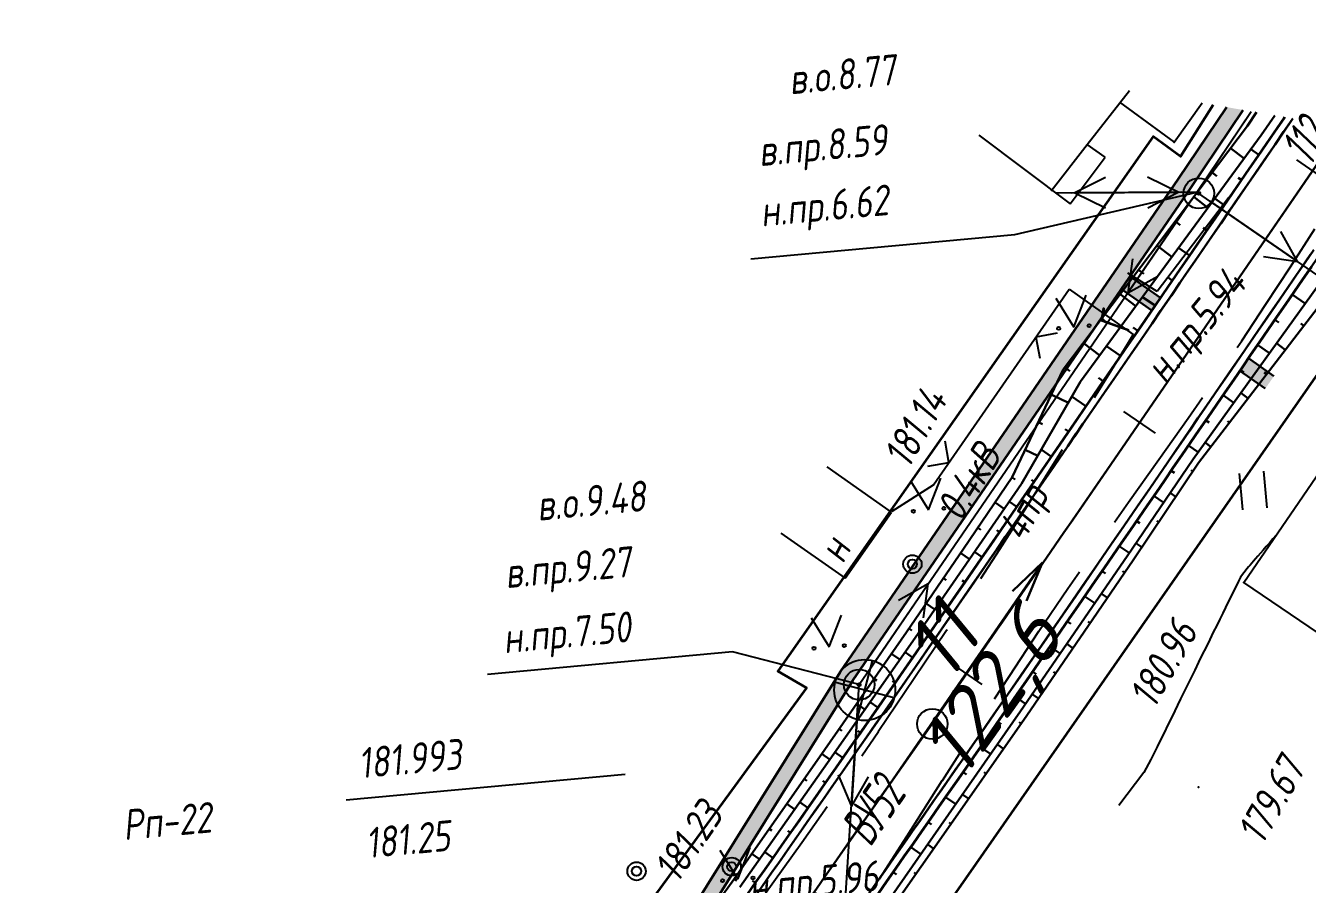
# Paper-space layout 'Лист3' of a CAD drawing. Header units: millimetres. Extents: x -693 to 409, y -3 to 286.
# Drawn here: x 282.4 to 366.4, y 159.7 to 216 of the extents above; entities that cross this region are included whole.
import ezdxf

# ---------------------------------------------------------------- set-up
doc = ezdxf.new("R2010")
doc.units = ezdxf.units.MM
doc.linetypes.add('CONTI', pattern=[0])
for name, color, linetype, lineweight in [('10', 1, 'Continuous', 35), ('КОПИЯ_ОСЬ_13_ОТКОСЫ', 7, 'Continuous', 30), ('КОПИЯ_ОСЬ_ГРАНИЦЫ_ПОЛОС', 7, 'Continuous', 30), ('ОСЬ_ВЕРХ_ПОКРЫТИЯ_ГРАНИЦЫ_ПОЛОС', 7, 'Continuous', 30), ('ОСЬ_ВЕРХ_ПОКРЫТИЯ_ОСЬ', 1, 'Continuous', 30), ('Ось_примыкания', 1, 'Continuous', 35), ('Тротуар', 40, 'Continuous', 35), ('Уклоны ПЧ', 5, 'Continuous', 30)]:
    doc.layers.add(name, color=color, linetype=linetype, lineweight=lineweight)
for name, color, linetype in [('GOR_BDEFAULT', 212, 'CONTI'), ('NAD_MDEFAULT', 7, 'CONTI'), ('PI_OTDEFAULT', 172, 'CONTI'), ('PI_TTDEFAULT', 5, 'CONTI'), ('SIT_LDEFAULT', 7, 'CONTI'), ('USLZNDEFAULT', 7, 'CONTI'), ('ZAPSKDEFAULT', 7, 'CONTI'), ('КОПИЯ_ОСЬ_ТАНГЕНСЫ', 1, 'Continuous'), ('ОСЬ_ВЕРХ_ПОКРЫТИЯ_ПИКЕТЫ', 1, 'Continuous')]:
    doc.layers.add(name, color=color, linetype=linetype)
doc.styles.add('eskd', font='isocpeur.ttf', dxfattribs={"width": 1.2, "height": 2})
doc.styles.get("Standard").update_dxf_attribs({"font": 'isocpeui.ttf'})
doc.styles.add('ГОСТ', font='isocpeur.ttf', dxfattribs={"height": 4})

# ---------------------------------------------------------------- blocks, each defined once
blk = doc.blocks.new('BL_2011')
at = {"color": 0}
for p, q in [((0, 0), (0, 2.4)), ((1.6, 0), (1.6, 2.4))]:
    blk.add_line(p, q, dxfattribs=at)
blk = doc.blocks.new('BL_2014')
at = {"color": 0}
for p, q in [((-1, 2), (0, 0)), ((0, 0), (1, 2))]:
    blk.add_line(p, q, dxfattribs=at)
for centre in [(-1, 0), (1, 0)]:
    blk.add_circle(centre, 0.1, dxfattribs=at)
blk = doc.blocks.new('BL_26')
at = {"color": 0}
for radius in [1, 0.1]:
    blk.add_circle((0, 0), radius, dxfattribs=at)
blk = doc.blocks.new('BL_7')
at = {"color": 0}
for p, q in [((-1.4, 1.4), (1.4, -1.4)), ((-1.4, -1.4), (1.4, 1.4))]:
    blk.add_line(p, q, dxfattribs=at)
blk.add_circle((0, 0), 2, dxfattribs=at)
blk = doc.blocks.new('Стрелка')
at = {"layer": 'Уклоны ПЧ', "ltscale": 2}
for points in [[(-0.023, -0.048), (-0.023, 17.972)], [(-0.023, -0.048), (-0.578, 2.622)], [(-0.023, -0.048), (0.532, 2.622)]]:
    blk.add_lwpolyline(points, dxfattribs=at)

psp = doc.layouts.new('Лист3')

# ---------------------------------------------------------------- hatches: boundary and pattern name
at = {"layer": 'Тротуар', "lineweight": 30, "ltscale": 7}
for points in [[(362.212, 210.483), (361.132, 210.669), (357.971, 205.964), (335.791, 173.644), (325.345, 156.91), (314.938, 142.055), (315.693, 141.389), (326.184, 156.366), (336.627, 173.096), (354.232, 198.748), (354.798, 199.572), (358.798, 205.402)], [(354.232, 198.748), (356.216, 197.357), (356.79, 198.175), (354.798, 199.572)], [(361.986, 193.394), (363.649, 192.227), (364.223, 193.045), (362.553, 194.218)]]:
    psp.add_hatch(color=256, dxfattribs=at).paths.add_polyline_path(points)

# ---------------------------------------------------------------- linework, layer by layer
at = {"layer": '10'}
for points in [[(-201.845, 226.09), (-119.354, 211.267), (-58.928, 198.351), (-31.804, 194.53), (-35.738, 185.577), (-30.26, 184.27), (18.471, 176.693), (64.3, 176.26), (69.149, 185.868), (125.989, 184.912), (149.137, 180.801), (153.326, 179.613), (212.384, 159.099), (249.884, 143.094), (249.884, 143.094), (249.884, 143.094), (249.884, 143.094), (292.362, 122.163), (291.967, 119.339), (310.11, 111.491), (377.34, 207.882)], [(360.244, 210.822), (358.1, 207.427), (356.299, 208.751), (331.706, 173.712), (333.589, 172.627), (304.151, 132.344), (257.263, 157.562), (256.294, 158.064), (220.993, 174.412), (210.024, 179.484), (180.567, 192.342), (177.583, 192.692), (134.863, 197.815), (126.861, 198.542), (83.637, 200.677)]]:
    psp.add_lwpolyline(points, dxfattribs=at)
at = {"layer": 'GOR_BDEFAULT', "color": 212, "elevation": 180, "flags": 128}
psp.add_lwpolyline([(364.365, 182.614), (364.157, 182.374), (363.919, 182.11), (363.706, 181.873), (363.514, 181.642), (363.337, 181.439), (363.173, 181.254), (363.021, 181.077), (362.884, 180.929), (362.768, 180.786), (362.654, 180.654), (362.555, 180.549), (362.475, 180.441), (362.022, 179.869), (361.959, 179.738), (361.907, 179.615), (361.05, 177.875), (360.877, 177.519), (360.678, 177.127), (360.473, 176.706), (360.244, 176.258), (360.01, 175.781), (359.774, 175.294), (359.526, 174.799), (359.277, 174.294), (359.028, 173.789), (358.792, 173.302), (358.546, 172.816), (358.324, 172.347), (358.106, 171.908), (357.903, 171.496), (357.716, 171.112), (356.569, 168.752), (356.142, 167.923), (355.692, 167.077), (354.06, 164.902)], dxfattribs=at)
at = {"layer": 'NAD_MDEFAULT', "color": 0}
psp.add_line((303.413, 165.278, 181.5), (321.711, 166.957, 181.5), dxfattribs=at)
at = {"layer": 'PI_TTDEFAULT', "color": 5}
for p in [(357.68, 208.377, 180.838), (341.905, 185.915, 181.142), (362.257, 179.524, 179.972), (359.27, 166.107, 179.671)]:
    psp.add_point(p, dxfattribs=at)
at = {"layer": 'SIT_LDEFAULT', "color": 7}
for p, q in [((351.981, 208.221), (354.758, 211.765)), ((354.093, 211.003), (357.68, 208.377)), ((357.68, 208.377), (359.524, 210.946)), ((359.177, 205.106), (362.735, 210.393)), ((359.735, 205.934), (362.737, 210.393)), ((344.883, 208.842), (350.858, 204.345)), ((349.624, 205.196), (351.981, 208.221)), ((353.168, 207.398), (351.981, 208.221)), ((350.858, 204.345), (353.168, 207.398)), ((353.173, 206.068), (351.182, 205.05)), ((357.937, 205.096), (355.935, 206.08)), ((337.038, 172.831), (359.177, 205.106)), ((347.244, 202.328), (359.177, 205.106)), ((359.177, 205.106), (349.942, 205.04)), ((350.939, 205.051), (357.937, 205.096)), ((358.181, 205.095), (351.182, 205.05)), ((351.182, 205.05), (353.184, 204.067)), ((355.946, 204.079), (357.937, 205.096)), ((382.538, 188.954), (359.177, 205.106)), ((358.609, 204.281), (354.653, 198.507)), ((361.258, 204.759), (356.566, 198.595)), ((360.003, 204.538), (365.761, 200.555)), ((365.761, 200.555), (364.678, 202.517)), ((365.307, 200.217), (366.892, 202.704)), ((329.926, 200.728), (347.244, 202.328)), ((363.543, 200.875), (365.761, 200.555)), ((354.954, 200.729), (354.653, 198.507)), ((363.698, 197.764), (365.307, 200.217)), ((356.566, 198.595), (354.65, 199.786)), ((354.653, 198.507), (356.605, 199.592)), ((341.905, 185.915), (350.809, 198.752)), ((350.809, 198.752), (354.985, 195.772)), ((362.108, 195.359), (363.698, 197.764)), ((350.017, 195.855), (348.625, 195.607)), ((354.985, 195.772), (354.6, 195.128)), ((348.625, 195.607), (348.872, 194.215)), ((354.6, 195.128), (353.544, 193.412)), ((361.821, 194.931), (362.108, 195.359)), ((353.544, 193.412), (352.445, 191.622)), ((358.6, 190.3), (359.542, 191.65)), ((362.257, 179.524), (370.625, 191.784)), ((356.68, 187.576), (358.6, 190.3)), ((342.919, 187.385), (342.671, 188.777)), ((350.346, 188.208), (350.165, 187.925)), ((341.527, 187.137), (342.919, 187.385)), ((350.165, 187.925), (348.189, 184.754)), ((354.688, 184.783), (356.68, 187.576)), ((339.154, 184.136), (334.944, 187.092)), ((339.194, 184.19), (341.905, 185.915)), ((336.117, 179.808), (339.154, 184.136)), ((348.189, 184.754), (346.242, 181.689)), ((353.774, 183.479), (354.688, 184.783)), ((331.907, 182.764), (336.117, 179.808)), ((346.242, 181.689), (344.989, 179.774)), ((350.712, 179.125), (351.467, 180.213)), ((337.606, 173.657), (341.561, 179.43)), ((341.561, 179.43), (339.609, 178.345)), ((341.261, 177.209), (341.561, 179.43)), ((348.812, 176.337), (350.712, 179.125)), ((368.559, 175.224), (362.257, 179.524)), ((342.792, 176.438), (342.752, 176.384)), ((342.752, 176.384), (340.647, 173.225)), ((346.862, 173.374), (348.812, 176.337)), ((328.733, 174.989), (312.67, 173.5)), ((337.038, 172.831), (328.733, 174.989)), ((340.637, 173.227), (338.291, 169.734)), ((345.909, 171.904), (346.862, 173.374)), ((335.618, 150.763), (337.038, 172.831)), ((336.978, 171.837), (336.527, 164.842)), ((338.301, 169.732), (337.204, 168.135)), ((342.492, 166.546), (343.756, 168.53)), ((335.654, 166.91), (336.527, 164.842)), ((336.527, 164.842), (337.651, 166.78)), ((340.173, 162.916), (342.482, 166.548)), ((334.932, 164.832), (333.287, 162.467)), ((333.287, 162.467), (330.824, 159.055)), ((338.37, 160.101), (340.173, 162.916))]:
    psp.add_line(p, q, dxfattribs=at)
for centre, radius in [((340.526, 180.724), 0.6), ((340.526, 180.724), 0.3), ((328.686, 160.904), 0.6), ((322.445, 160.607), 0.6), ((322.445, 160.607), 0.3), ((328.686, 160.904), 0.3)]:
    psp.add_circle(centre, radius, dxfattribs=at)
at = {"layer": 'КОПИЯ_ОСЬ_13_ОТКОСЫ'}
for points in [[(316.945, 143.609), (328.704, 159.911), (334.438, 168.085), (340.147, 176.276), (343.882, 181.732), (347.074, 186.416), (350.4, 193.473), (362.482, 209.437), (363.077, 210.335)], [(318.19, 142.733), (331.396, 161.507), (339.006, 172.398), (346.568, 183.323), (364.92, 210.018)], [(329.207, 159.557), (334.966, 167.716), (340.701, 175.891), (344.464, 181.33), (347.681, 185.999), (351.548, 192.684), (363.373, 208.825), (364.27, 210.13)], [(329.207, 159.557), (334.966, 167.716), (340.701, 175.891), (344.464, 181.33), (347.68, 185.999), (351.548, 192.684), (363.373, 208.825), (364.27, 210.13)], [(337.125, 157.485), (344.753, 168.402), (352.332, 179.352), (372.516, 208.712)], [(361.378, 207.978), (362.262, 207.309)], [(363.226, 207.554), (362.704, 207.912)], [(360.171, 206.383), (360.482, 206.147)], [(362.093, 205.906), (361.886, 206.048)], [(358.964, 204.788), (359.898, 204.081)], [(360.959, 204.258), (360.339, 204.684)], [(336.155, 154.67), (341.896, 162.875), (347.613, 171.098), (351.375, 176.56), (354.591, 181.248), (358.931, 187.609), (370.625, 203.84)], [(336.155, 154.67), (341.896, 162.875), (347.613, 171.098), (351.375, 176.56), (354.591, 181.248), (358.931, 187.608), (370.625, 203.84)], [(336.524, 154.41), (342.287, 162.602), (348.025, 170.812), (351.778, 176.282), (354.984, 180.978), (359.287, 187.364), (371.484, 203.249)], [(357.757, 203.194), (358.085, 202.945)], [(359.826, 202.609), (359.587, 202.774)], [(356.55, 201.599), (357.534, 200.854)], [(358.693, 200.961), (357.974, 201.456)], [(355.343, 200.004), (355.687, 199.743)], [(357.56, 199.313), (357.288, 199.5)], [(354.136, 198.409), (355.17, 197.627)], [(365.418, 198.386), (366.272, 197.799)], [(356.427, 197.665), (355.609, 198.227)], [(352.929, 196.814), (353.29, 196.541)], [(364.285, 196.738), (364.545, 196.559)], [(355.294, 196.017), (354.989, 196.227)], [(366.184, 196.346), (365.994, 196.491)], [(351.722, 195.22), (352.805, 194.4)], [(354.161, 194.369), (353.244, 194.999)], [(363.152, 195.09), (363.934, 194.552)], [(364.966, 194.759), (364.397, 195.196)], [(350.515, 193.625), (350.845, 193.375)], [(362.018, 193.442), (362.255, 193.279)], [(363.748, 193.173), (363.59, 193.294)], [(353.028, 192.721), (352.723, 192.93)], [(349.629, 191.836), (350.752, 191.307)], [(351.895, 191.073), (350.98, 191.702)], [(360.885, 191.794), (361.595, 191.306)], [(362.53, 191.587), (362.058, 191.949)], [(348.776, 190.027), (349.049, 189.899)], [(359.752, 190.146), (359.965, 190)], [(361.312, 190), (361.187, 190.096)], [(350.762, 189.425), (350.543, 189.576)], [(347.923, 188.218), (348.741, 187.832)], [(349.629, 187.777), (348.971, 188.229)], [(358.619, 188.498), (359.256, 188.06)], [(360.093, 188.414), (359.719, 188.702)], [(357.486, 186.849), (357.699, 186.704)], [(358.909, 186.803), (358.786, 186.887)], [(347.07, 186.409), (347.27, 186.273)], [(348.496, 186.128), (348.331, 186.242)], [(347.363, 184.48), (346.869, 184.82)], [(356.353, 185.201), (356.99, 184.764)], [(357.792, 185.145), (357.421, 185.395)], [(345.943, 184.757), (346.543, 184.348)], [(355.22, 183.553), (355.436, 183.405)], [(356.674, 183.486), (356.544, 183.574)], [(344.817, 183.104), (345.011, 182.972)], [(346.229, 182.832), (346.065, 182.946)], [(343.69, 181.452), (344.273, 181.053)], [(345.094, 181.186), (344.6, 181.527)], [(354.087, 181.905), (354.735, 181.46)], [(355.557, 181.828), (355.166, 182.091)], [(342.56, 179.802), (342.749, 179.672)], [(352.954, 180.257), (353.172, 180.107)], [(354.434, 180.172), (354.301, 180.263)], [(343.958, 179.54), (343.792, 179.655)], [(341.43, 178.151), (341.997, 177.764)], [(342.82, 177.895), (342.325, 178.238)], [(351.82, 178.61), (352.473, 178.16)], [(353.306, 178.521), (352.907, 178.793)], [(340.301, 176.501), (340.485, 176.375)], [(350.685, 176.963), (350.904, 176.812)], [(352.178, 176.869), (352.043, 176.961)], [(341.681, 176.251), (341.516, 176.366)], [(339.161, 174.858), (339.711, 174.475)], [(340.541, 174.608), (340.045, 174.953)], [(349.548, 175.318), (350.206, 174.863)], [(351.048, 175.219), (350.643, 175.497)], [(338.018, 173.216), (338.198, 173.091)], [(339.4, 172.965), (339.231, 173.083)], [(348.41, 173.673), (348.632, 173.519)], [(349.917, 173.57), (349.78, 173.664)], [(336.875, 171.575), (337.414, 171.199)], [(338.258, 171.323), (337.75, 171.677)], [(347.272, 172.029), (347.936, 171.568)], [(348.786, 171.92), (348.374, 172.203)], [(335.73, 169.935), (335.907, 169.812)], [(337.115, 169.682), (336.942, 169.803)], [(346.131, 170.385), (346.354, 170.231)], [(347.65, 170.274), (347.515, 170.368)], [(346.506, 168.633), (346.1, 168.917)], [(334.585, 168.295), (335.114, 167.925)], [(335.971, 168.042), (335.451, 168.405)], [(344.99, 168.743), (345.657, 168.279)], [(333.438, 166.657), (333.611, 166.536)], [(334.826, 166.402), (334.649, 166.526)], [(343.848, 167.101), (344.071, 166.946)], [(345.361, 166.994), (345.228, 167.086)], [(344.215, 165.355), (343.817, 165.633)], [(332.291, 165.019), (332.81, 164.655)], [(333.679, 164.764), (333.149, 165.135)], [(342.705, 165.46), (343.373, 164.995)], [(341.56, 163.82), (341.784, 163.664)], [(331.143, 163.381), (331.312, 163.262)], [(332.532, 163.125), (332.351, 163.252)], [(343.068, 163.716), (342.938, 163.807)], [(340.415, 162.18), (341.085, 161.712)], [(341.92, 162.079), (341.531, 162.351)], [(329.993, 161.744), (330.502, 161.387)], [(331.383, 161.488), (330.842, 161.869)], [(339.268, 160.542), (339.493, 160.385)], [(340.771, 160.442), (340.644, 160.531)], [(328.843, 160.108), (329.01, 159.99)], [(330.233, 159.852), (330.046, 159.984)]]:
    psp.add_lwpolyline(points, dxfattribs=at)
at = {"layer": 'КОПИЯ_ОСЬ_ГРАНИЦЫ_ПОЛОС'}
for points in [[(330.194, 158.927), (330.769, 159.744), (331.343, 160.561), (331.917, 161.378), (332.49, 162.195), (333.063, 163.013), (333.636, 163.831), (334.209, 164.649), (334.781, 165.467), (335.354, 166.285), (335.926, 167.104), (336.497, 167.922), (337.068, 168.741), (337.639, 169.56), (338.21, 170.379), (338.781, 171.199), (339.351, 172.019), (339.921, 172.838), (340.491, 173.658), (341.06, 174.479), (341.629, 175.299), (342.198, 176.12), (342.767, 176.94), (343.335, 177.761), (343.903, 178.582), (344.471, 179.404), (345.038, 180.225), (345.606, 181.047), (346.173, 181.869), (346.739, 182.691), (347.306, 183.513), (347.872, 184.336), (348.438, 185.159), (349.004, 185.982), (349.57, 186.806), (350.136, 187.629), (350.702, 188.453), (351.269, 189.277), (351.835, 190.1), (352.401, 190.924), (352.967, 191.747), (353.534, 192.571), (354.1, 193.395), (354.666, 194.218), (355.232, 195.042), (355.799, 195.866), (356.365, 196.689), (356.931, 197.513), (357.497, 198.336), (358.064, 199.16), (358.63, 199.984), (359.196, 200.807), (359.762, 201.631), (360.328, 202.455), (360.895, 203.278), (361.461, 204.102), (362.027, 204.926), (362.593, 205.749), (363.16, 206.573), (363.726, 207.396), (364.292, 208.22), (364.858, 209.044), (365.425, 209.867), (365.464, 209.924)], [(365.464, 209.924), (365.278, 209.655), (364.713, 208.832), (364.147, 208.009), (363.582, 207.187), (363.016, 206.364), (362.45, 205.541), (361.885, 204.719), (361.319, 203.896), (360.754, 203.073), (360.188, 202.251), (359.623, 201.428), (359.057, 200.605), (358.491, 199.783), (357.926, 198.96), (357.36, 198.137), (356.795, 197.315), (356.229, 196.492), (355.664, 195.669), (355.098, 194.847), (354.532, 194.024), (353.967, 193.201), (353.401, 192.379), (352.836, 191.556), (352.27, 190.733), (351.705, 189.91), (351.139, 189.088), (350.573, 188.265), (350.008, 187.442), (349.442, 186.62), (348.877, 185.797), (348.311, 184.975), (347.746, 184.153), (347.181, 183.332), (346.615, 182.51), (346.049, 181.689), (345.482, 180.868), (344.916, 180.048), (344.349, 179.227), (343.782, 178.407), (343.214, 177.587), (342.646, 176.767), (342.078, 175.947), (341.51, 175.127), (340.942, 174.308), (340.373, 173.489), (339.804, 172.67), (339.234, 171.851), (338.665, 171.032), (338.095, 170.214), (337.525, 169.395), (336.954, 168.577), (336.383, 167.759), (335.812, 166.942), (335.241, 166.124), (334.67, 165.307), (334.098, 164.49), (333.526, 163.673), (332.953, 162.856), (332.381, 162.039), (331.808, 161.223), (331.235, 160.407), (330.661, 159.591)], [(337.607, 159.041), (338.181, 159.86), (338.755, 160.68), (339.328, 161.499), (339.902, 162.319), (340.475, 163.139), (341.048, 163.959), (341.621, 164.779), (342.193, 165.6), (342.765, 166.421), (343.337, 167.242), (343.908, 168.063), (344.479, 168.884), (345.05, 169.705), (345.621, 170.527), (346.191, 171.349), (346.762, 172.171), (347.331, 172.993), (347.901, 173.816), (348.47, 174.638), (349.039, 175.461), (349.608, 176.284), (350.177, 177.107), (350.745, 177.93), (351.313, 178.754), (351.88, 179.578), (352.448, 180.402), (353.015, 181.226), (353.582, 182.05), (354.148, 182.874), (354.714, 183.697), (355.28, 184.521), (355.846, 185.344), (356.413, 186.168), (356.979, 186.991), (357.545, 187.815), (358.111, 188.638), (358.677, 189.462), (359.243, 190.285), (359.81, 191.109), (360.376, 191.933), (360.942, 192.756), (361.508, 193.58), (362.074, 194.403), (362.641, 195.227), (363.207, 196.05), (363.773, 196.874), (364.339, 197.697), (364.905, 198.521), (365.471, 199.345), (366.038, 200.168), (366.604, 200.992)]]:
    psp.add_lwpolyline(points, dxfattribs=at)
at = {"layer": 'КОПИЯ_ОСЬ_ТАНГЕНСЫ'}
for p, q in [((341.83, 170.252), (368.719, 209.365)), ((307.211, 121.046), (341.83, 170.252))]:
    psp.add_line(p, q, dxfattribs=at)
psp.add_circle((341.83, 170.252), 1, dxfattribs=at)
at = {"layer": 'ОСЬ_ВЕРХ_ПОКРЫТИЯ_ГРАНИЦЫ_ПОЛОС'}
for points in [[(329.679, 159.063), (330.252, 159.879), (330.826, 160.694), (331.399, 161.51), (331.972, 162.327), (332.544, 163.143), (333.116, 163.96), (333.688, 164.777), (334.26, 165.594), (334.831, 166.411), (335.403, 167.228), (335.974, 168.046), (336.544, 168.863), (337.114, 169.681), (337.685, 170.499), (338.254, 171.318), (338.824, 172.136), (339.393, 172.955), (339.962, 173.774), (340.531, 174.593), (341.099, 175.412), (341.668, 176.232), (342.235, 177.051), (342.803, 177.871), (343.37, 178.691), (343.937, 179.511), (344.504, 180.332), (345.071, 181.152), (345.637, 181.973), (346.203, 182.794), (346.769, 183.615), (347.334, 184.437), (347.899, 185.258), (348.465, 186.08), (349.03, 186.903), (349.596, 187.726), (350.161, 188.548), (350.727, 189.371), (351.293, 190.194), (351.858, 191.016), (352.424, 191.839), (352.989, 192.662), (353.555, 193.484), (354.12, 194.307), (354.686, 195.13), (355.252, 195.952), (355.817, 196.775), (356.383, 197.598), (356.948, 198.42), (357.514, 199.243), (358.079, 200.066), (358.645, 200.888), (359.211, 201.711), (359.776, 202.534), (360.342, 203.357), (360.907, 204.179), (361.473, 205.002), (362.038, 205.825), (362.604, 206.647), (363.17, 207.47), (363.735, 208.293), (364.301, 209.115), (364.866, 209.938), (364.921, 210.018)], [(366.829, 201.319), (366.264, 200.497), (365.698, 199.674), (365.132, 198.851), (364.567, 198.029), (364.001, 197.206), (363.436, 196.383), (362.87, 195.561), (362.305, 194.738), (361.739, 193.915), (361.173, 193.093), (360.608, 192.27), (360.042, 191.447), (359.477, 190.625), (358.911, 189.802), (358.346, 188.979), (357.78, 188.157), (357.214, 187.334), (356.649, 186.511), (356.083, 185.689), (355.518, 184.866), (354.952, 184.043), (354.387, 183.221), (353.821, 182.398), (353.255, 181.575), (352.689, 180.752), (352.122, 179.929), (351.555, 179.106), (350.988, 178.283), (350.42, 177.46), (349.853, 176.638), (349.285, 175.816), (348.716, 174.994), (348.148, 174.172), (347.579, 173.35), (347.01, 172.529), (346.44, 171.708), (345.871, 170.887), (345.301, 170.066), (344.73, 169.245), (344.16, 168.425), (343.589, 167.604), (343.018, 166.784), (342.447, 165.964), (341.875, 165.145), (341.303, 164.325), (340.731, 163.506), (340.159, 162.687), (339.586, 161.868), (339.013, 161.049), (338.44, 160.23), (337.866, 159.412)], [(338.276, 159.125), (338.849, 159.943), (339.423, 160.762), (339.996, 161.581), (340.569, 162.4), (341.141, 163.219), (341.713, 164.039), (342.285, 164.858), (342.857, 165.678), (343.428, 166.498), (344, 167.319), (344.57, 168.139), (345.141, 168.96), (345.711, 169.78), (346.281, 170.601), (346.851, 171.423), (347.421, 172.244), (347.99, 173.066), (348.559, 173.887), (349.127, 174.709), (349.696, 175.531), (350.264, 176.354), (350.832, 177.176), (351.399, 177.999), (351.967, 178.822), (352.534, 179.645), (353.101, 180.468), (353.667, 181.292), (354.233, 182.115), (354.799, 182.937), (355.364, 183.76), (355.93, 184.583), (356.495, 185.405), (357.061, 186.228), (357.626, 187.051), (358.192, 187.873), (358.758, 188.696), (359.323, 189.519), (359.889, 190.341), (360.454, 191.164), (361.02, 191.987), (361.585, 192.809), (362.151, 193.632), (362.717, 194.455), (363.282, 195.278), (363.848, 196.1), (364.413, 196.923), (364.979, 197.746), (365.544, 198.568), (366.11, 199.391), (366.676, 200.214)]]:
    psp.add_lwpolyline(points, dxfattribs=at)
at = {"layer": 'ОСЬ_ВЕРХ_ПОКРЫТИЯ_ОСЬ'}
psp.add_lwpolyline([(332.483, 156.966, 0.002707), (351.033, 183.638), (351.033, 183.638), (368.719, 209.365)], format="xyb", dxfattribs=at)
at = {"layer": 'ОСЬ_ВЕРХ_ПОКРЫТИЯ_ПИКЕТЫ'}
for p, q in [((367.782, 205.794), (365.722, 207.21)), ((367.782, 205.794), (365.722, 207.21)), ((356.451, 189.313), (354.391, 190.729)), ((345.097, 172.842), (343.043, 174.267))]:
    psp.add_line(p, q, dxfattribs=at)
at = {"layer": 'Ось_примыкания', "linetype": 'Continuous'}
for points in [[(364.921, 210.018), (364.866, 209.938), (364.301, 209.115), (363.735, 208.293), (363.17, 207.47), (362.604, 206.647), (362.038, 205.825), (361.473, 205.002), (360.907, 204.179), (360.342, 203.357), (359.776, 202.534), (359.211, 201.711), (358.645, 200.888), (358.079, 200.066), (357.514, 199.243), (356.948, 198.42), (356.383, 197.598), (355.817, 196.775), (355.252, 195.952), (354.686, 195.13), (354.12, 194.307), (353.555, 193.484), (352.989, 192.662), (352.424, 191.839), (351.858, 191.016), (351.293, 190.194), (350.727, 189.371), (350.161, 188.548), (349.596, 187.726), (349.03, 186.903), (348.465, 186.08), (347.899, 185.258), (347.334, 184.437), (346.769, 183.615), (346.203, 182.794), (345.637, 181.973), (345.071, 181.152), (344.504, 180.332), (343.937, 179.511), (343.37, 178.691), (342.803, 177.871), (342.235, 177.051), (341.667, 176.232), (341.099, 175.412), (340.531, 174.593), (339.962, 173.774), (339.393, 172.955), (338.824, 172.136), (338.254, 171.318), (337.684, 170.499), (337.114, 169.681), (336.544, 168.863), (335.973, 168.045), (335.403, 167.228), (334.831, 166.411), (334.26, 165.593), (333.688, 164.776), (333.116, 163.96), (332.544, 163.143), (331.971, 162.327), (331.399, 161.51), (330.826, 160.694), (330.252, 159.878), (329.679, 159.063)], [(338.276, 159.125), (338.849, 159.943), (339.423, 160.762), (339.996, 161.581), (340.569, 162.4), (341.141, 163.219), (341.713, 164.039), (342.285, 164.858), (342.857, 165.678), (343.428, 166.498), (344, 167.319), (344.57, 168.139), (345.141, 168.96), (345.711, 169.78), (346.281, 170.601), (346.851, 171.423), (347.421, 172.244), (347.99, 173.066), (348.559, 173.887), (349.127, 174.709), (349.696, 175.531), (350.264, 176.354), (350.832, 177.176), (351.399, 177.999), (351.967, 178.822), (352.534, 179.645), (353.101, 180.468), (353.667, 181.292), (354.233, 182.115), (354.799, 182.937), (355.364, 183.76), (355.93, 184.583), (356.495, 185.405), (357.061, 186.228), (357.626, 187.051), (358.192, 187.873), (358.758, 188.696), (359.323, 189.519), (359.889, 190.341), (360.454, 191.164), (361.02, 191.987), (361.585, 192.809), (362.151, 193.632), (362.717, 194.455), (363.282, 195.278), (363.848, 196.1), (364.413, 196.923), (364.979, 197.746), (365.544, 198.568), (366.11, 199.391), (366.676, 200.214)], [(366.676, 200.214), (366.11, 199.391), (365.544, 198.568), (364.979, 197.746), (364.413, 196.923), (363.848, 196.1), (363.282, 195.278), (362.717, 194.455), (362.151, 193.632), (361.585, 192.809), (361.02, 191.987), (360.454, 191.164), (359.889, 190.341), (359.323, 189.519), (358.758, 188.696), (358.192, 187.873), (357.626, 187.051), (357.061, 186.228), (356.495, 185.405), (355.93, 184.583), (355.364, 183.76), (354.799, 182.937), (354.233, 182.115), (353.667, 181.292), (353.101, 180.468), (352.534, 179.645), (351.967, 178.822), (351.4, 177.999), (350.832, 177.176), (350.264, 176.354), (349.696, 175.532), (349.128, 174.709), (348.559, 173.887), (347.99, 173.066), (347.421, 172.244), (346.851, 171.423), (346.281, 170.602), (345.711, 169.781), (345.141, 168.96), (344.57, 168.139), (344, 167.319), (343.428, 166.499), (342.857, 165.678), (342.285, 164.859), (341.713, 164.039), (341.141, 163.219), (340.569, 162.4), (339.996, 161.581), (339.423, 160.762), (338.85, 159.943), (338.276, 159.125)]]:
    psp.add_lwpolyline(points, dxfattribs=at)
at = {"layer": 'Тротуар', "linetype": 'Continuous'}
for points in [[(314.938, 142.055), (314.938, 142.055), (325.345, 156.91), (335.791, 173.644), (357.971, 205.964), (361.132, 210.669)], [(315.693, 141.389), (315.693, 141.389), (326.179, 156.358), (336.627, 173.096), (358.798, 205.402), (362.212, 210.483)]]:
    psp.add_lwpolyline(points, dxfattribs=at)
at = {"layer": 'Тротуар', "lineweight": 30, "ltscale": 7}
for points in [[(354.798, 199.572), (355.472, 199.085)], [(354.212, 198.762), (354.905, 198.262)], [(354.232, 198.748), (356.216, 197.357)], [(355.472, 199.085), (356.784, 198.183)], [(362.553, 194.218), (364.223, 193.045)], [(361.978, 193.399), (363.649, 192.227)]]:
    psp.add_lwpolyline(points, dxfattribs=at)

# ---------------------------------------------------------------- block references
at = {"layer": 'USLZNDEFAULT', "color": 7}
for name, p, rotation in [('BL_26', (359.294, 205.025), 42.24411503969376), ('BL_2014', (351.112, 196.265), 5.244115039693725), ('BL_2014', (341.585, 184.286), 5.244115039693725), ('BL_2014', (335.068, 175.301), 5.244115039693725), ('BL_7', (337.403, 172.474, 70.655), 120.2441150396937), ('BL_26', (337.038, 172.831), 42.24411503969376), ('BL_2014', (329.081, 160.075), 5.244115039693725)]:
    psp.add_blockref(name, p, dxfattribs=dict(at, rotation=rotation))
at = {"layer": 'ZAPSKDEFAULT', "color": 7, "rotation": 5.244115039693725}
psp.add_blockref('BL_2011', (362.191, 184.274), dxfattribs=at)
at = {"layer": 'Уклоны ПЧ', "rotation": 145.4172188471973}
psp.add_blockref('Стрелка', (349.006, 180.808), dxfattribs=at)

# ---------------------------------------------------------------- texts
at = {"layer": 'NAD_MDEFAULT', "color": 7, "style": 'eskd', "oblique": 10, "width": 0.8}
for s, rotation, p in [('в.о.8.77', 5.24412, (332.524, 211.505)), ('в.пр.8.59', 5.24412, (330.526, 206.799)), ('н.пр.6.62', 5.24412, (330.647, 202.843)), ('н.пр.5.94', 50.52774, (357.11, 192.443)), ('Г', 80.24412, (354.71, 195.768)), ('0.4кВ', 58.24412, (343.7, 183.414)), ('в.о.9.48', 5.24412, (315.993, 183.564)), ('4пр', 61.24412, (347.812, 182.11)), ('н', 62.03514, (335.976, 180.684)), ('в.пр.9.27', 5.24412, (313.907, 179.147)), ('н.пр.7.50', 5.24412, (313.787, 174.88)), (' 181.993', 5.24412, (303.293, 166.585, 181.5)), (' Рп-22', 5.24412, (287.849, 162.531, 181.5)), (' 181.25', 5.24412, (303.773, 161.357, 181.5)), ('н.пр.5.96', 5.24412, (329.894, 158.553, 180))]:
    psp.add_text(s, height=2, rotation=rotation, dxfattribs=at).set_placement(p)
at = {"layer": 'PI_OTDEFAULT', "color": 172, "style": 'eskd', "oblique": 10, "width": 0.8}
for s, rotation, p in [('181.14', 60.24412, (340.267, 186.897)), ('180.96', 60.24412, (356.369, 171.175)), ('179.67', 60.24412, (363.461, 162.249)), ('181.23', 55.49096, (325.115, 159.738))]:
    psp.add_text(s, height=2, rotation=rotation, dxfattribs=at).set_placement(p)
at = {"layer": 'КОПИЯ_ОСЬ_ТАНГЕНСЫ', "width": 0.6}
psp.add_text('ВУ52', height=2.5, rotation=55.49214, dxfattribs=at).set_placement((337.761, 162.127))
at = {"layer": 'ОСЬ_ВЕРХ_ПОКРЫТИЯ_ПИКЕТЫ', "width": 0.6}
psp.add_text('112', height=2.5, rotation=55.49214, dxfattribs=at).set_placement((366.592, 206.723))
at = {"layer": 'Уклоны ПЧ', "style": 'ГОСТ', "oblique": 15}
for s, p in [('11', (342.874, 172.79)), ('122,6', (343.826, 166.477))]:
    psp.add_text(s, height=4, rotation=54.52821, dxfattribs=at).set_placement(p)

doc.saveas('drawing.dxf')
